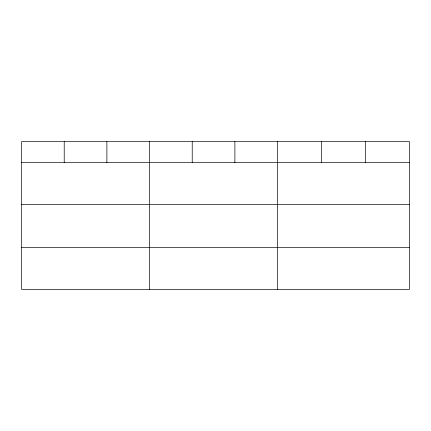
<?xml version="1.0" encoding="UTF-8"?>
<svg xmlns="http://www.w3.org/2000/svg" width="431" height="431" viewBox="0 0 431 431"><rect width="100%" height="100%" fill="white"/><g stroke="black" fill="none" stroke-linecap="round" stroke-linejoin="round"><path stroke-width="0.65" d="M409.45 204.396L409.45 141.664L21.55 141.664L21.55 289.336L409.45 289.336L409.45 204.396L21.55 204.396M21.55 162.562L409.45 162.562M21.55 247.502L409.45 247.502M365.488 141.664L365.488 162.562M321.526 141.664L321.526 162.562M277.564 141.664L277.564 289.336M234.895 141.664L234.895 162.562M192.226 141.664L192.226 162.562M149.557 141.664L149.557 289.336M106.888 141.664L106.888 162.562M64.219 141.664L64.219 162.562"/></g></svg>
